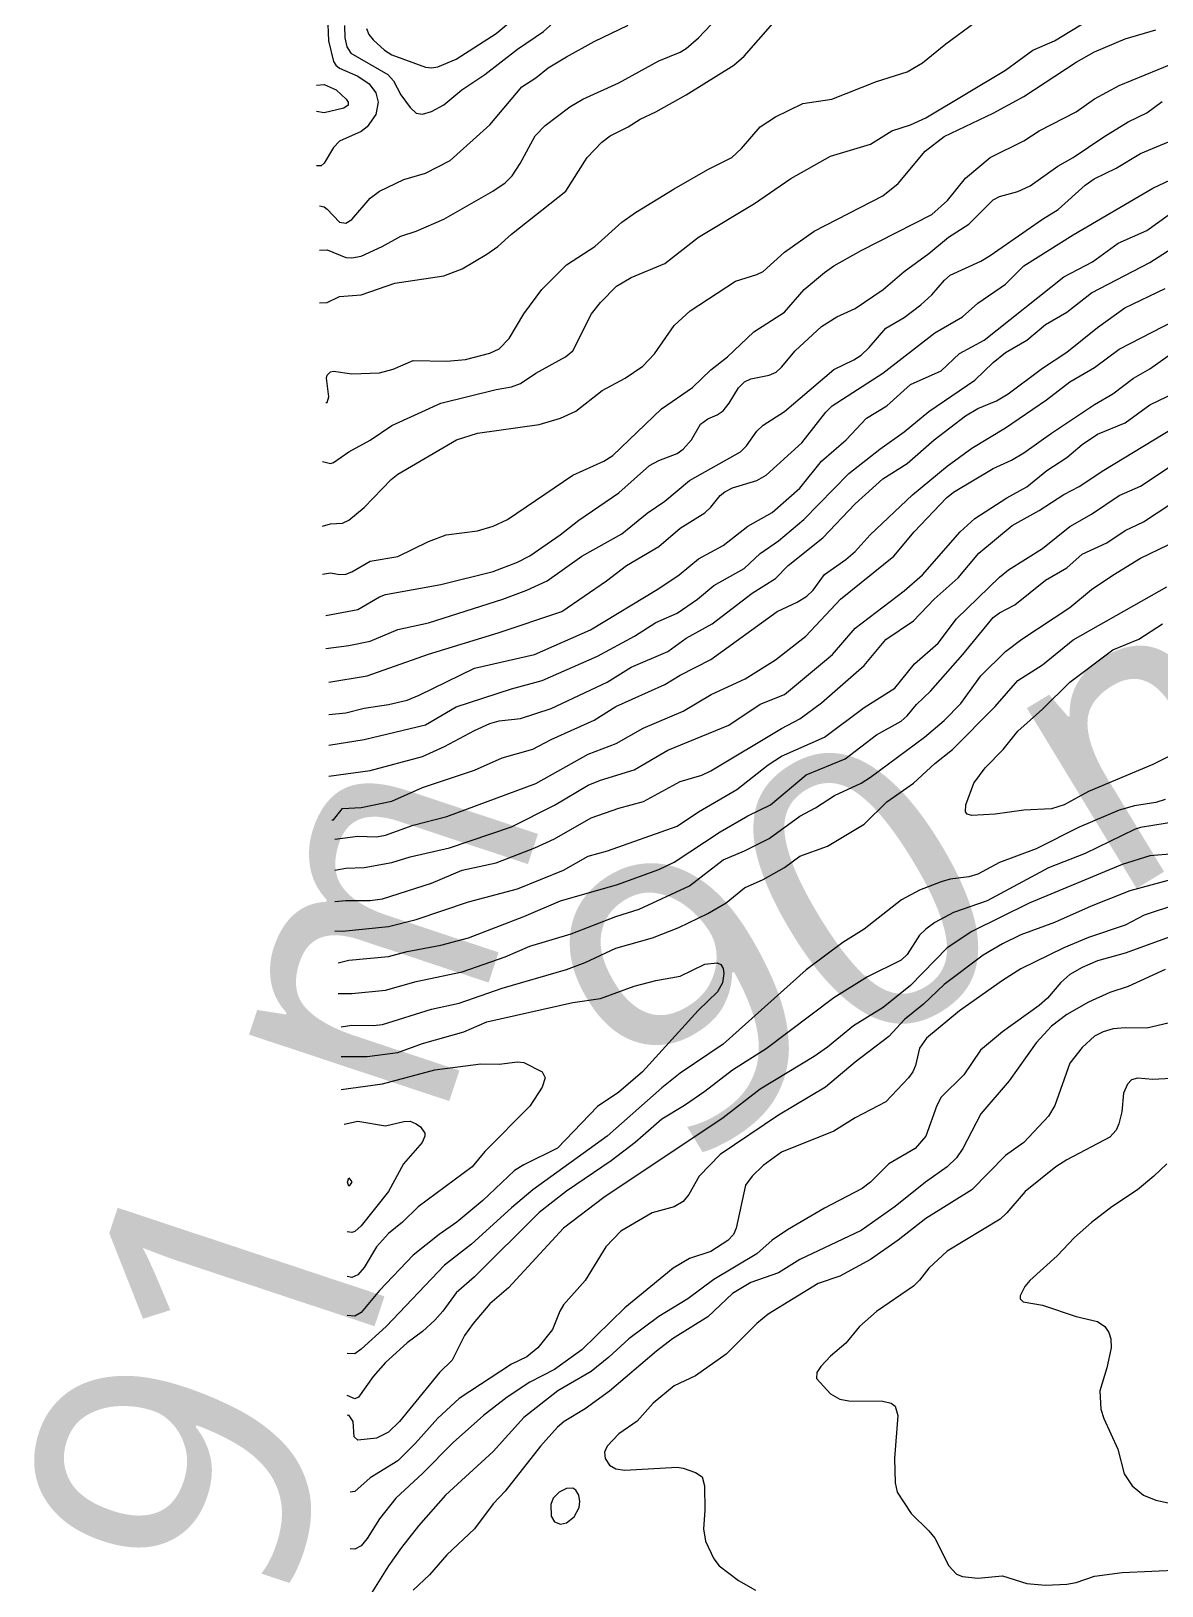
# Model space of a CAD drawing. Extents: x 474277 to 475042, y 254928 to 255625.
# Drawn here: x 474276.59 to 474304.84, y 255311.09 to 255349.94 of the extents above; entities that cross this region are included whole.
import ezdxf

# ---------------------------------------------------------------- set-up
doc = ezdxf.new("R2010")
doc.units = 0
doc.header["$MEASUREMENT"] = 0
doc.layers.add('BaseMapV2_DTM_export_MonNov09090547073261 — entities', color=1, linetype='CONTINUOUS')
doc.styles.get("Standard").update_dxf_attribs({"font": 'romans.shx'})

msp = doc.modelspace()

# ---------------------------------------------------------------- linework, layer by layer
at = {"layer": 'BaseMapV2_DTM_export_MonNov09090547073261 — entities', "color": 15, "linetype": 'Continuous', "true_color": 0xb7484b}
for points in [[(474283.493, 255352.532, 85.75), (474283.647, 255352.538, 85.75), (474283.761, 255352.455, 85.75), (474283.878, 255352.231, 85.75), (474283.948, 255352.001, 85.75), (474283.962, 255351.771, 85.75), (474283.913, 255350.851, 85.75), (474283.999, 255350.315, 85.75), (474284.019, 255349.701, 85.75), (474284.145, 255349.184, 85.75), (474284.205, 255349.088, 85.75), (474284.298, 255349.013, 85.75), (474284.758, 255348.819, 85.75), (474285.037, 255348.628, 85.75), (474285.202, 255348.398, 85.75), (474285.263, 255348.168, 85.75), (474285.205, 255347.861, 85.75), (474284.99, 255347.554, 85.75), (474284.835, 255347.435, 85.75), (474284.298, 255347.19, 85.75), (474284.145, 255347.038, 85.75), (474283.914, 255346.647, 85.75), (474283.838, 255346.58, 85.75), (474283.723, 255346.573, 85.75)], [(474284.971, 255350.008, 85.25), (474285.032, 255349.855, 85.25), (474285.141, 255349.725, 85.25), (474285.424, 255349.471, 85.25), (474285.601, 255349.354, 85.25), (474286.445, 255349.044, 85.25), (474286.598, 255349.026, 85.25), (474286.752, 255349.051, 85.25), (474287.212, 255349.24, 85.25), (474288.208, 255349.881, 85.25), (474290.049, 255351.436, 85.25)], [(474283.799, 255343.152, 86.25), (474283.991, 255343.162, 86.25), (474284.298, 255343.308, 86.25), (474284.835, 255343.352, 86.25), (474285.678, 255343.647, 86.25), (474286.905, 255343.827, 86.25), (474287.365, 255343.999, 86.25), (474287.978, 255344.37, 86.25), (474288.252, 255344.564, 86.25), (474288.593, 255344.871, 86.25), (474289.954, 255345.944, 86.25), (474290.482, 255346.787, 86.25), (474290.851, 255347.171, 86.25), (474291.059, 255347.324, 86.25), (474291.505, 255347.548, 86.25), (474291.812, 255347.745, 86.25), (474292.196, 255347.924, 86.25), (474292.962, 255348.348, 86.25), (474294.152, 255349.088, 86.25), (474294.403, 255349.318, 86.25), (474295.484, 255350.545, 86.25)], [(474284.42, 255350.085, 85.5), (474284.431, 255349.778, 85.5), (474284.476, 255349.548, 85.5), (474284.582, 255349.394, 85.5), (474285.501, 255348.858, 85.5), (474285.645, 255348.704, 85.5), (474285.831, 255348.353, 85.5), (474286.061, 255348.036, 85.5), (474286.215, 255347.894, 85.5), (474286.368, 255347.866, 85.5), (474286.598, 255347.938, 85.5), (474286.905, 255348.099, 85.5), (474287.355, 255348.474, 85.5), (474287.926, 255348.858, 85.5), (474288.745, 255349.489, 85.5), (474289.396, 255349.931, 85.5), (474290.078, 255350.545, 85.5)], [(474283.799, 255344.47, 86), (474283.991, 255344.479, 86), (474284.451, 255344.286, 86), (474284.605, 255344.275, 86), (474284.835, 255344.322, 86), (474285.364, 255344.564, 86), (474285.831, 255344.818, 86), (474286.215, 255344.947, 86), (474286.905, 255345.24, 86), (474288.131, 255345.944, 86), (474288.438, 255346.151, 86), (474288.614, 255346.327, 86), (474288.813, 255346.634, 86), (474289.183, 255347.324, 86), (474289.435, 255347.584, 86), (474290.049, 255348.049, 86), (474290.374, 255348.244, 86), (474291.275, 255348.653, 86), (474292.272, 255349.201, 86), (474292.809, 255349.419, 86), (474292.962, 255349.512, 86), (474293.262, 255349.778, 86), (474293.729, 255350.267, 86)], [(474283.799, 255345.575, 85.75), (474283.914, 255345.548, 85.75), (474283.991, 255345.495, 85.75), (474284.298, 255345.168, 85.75), (474284.451, 255345.147, 85.75), (474284.605, 255345.232, 85.75), (474285.065, 255345.766, 85.75), (474285.298, 255345.944, 85.75), (474285.908, 255346.233, 85.75), (474286.445, 255346.397, 85.75), (474287.058, 255346.707, 85.75), (474288.055, 255347.602, 85.75), (474288.854, 255348.551, 85.75), (474289.205, 255348.776, 85.75), (474289.512, 255349.025, 85.75), (474289.972, 255349.304, 85.75), (474290.662, 255349.684, 85.75), (474291.505, 255350.094, 85.75)], [(474283.876, 255339.188, 86.75), (474284.068, 255339.142, 86.75), (474284.145, 255339.161, 86.75), (474284.528, 255339.428, 86.75), (474285.065, 255339.718, 86.75), (474285.601, 255340.085, 86.75), (474286.828, 255340.647, 86.75), (474288.208, 255340.984, 86.75), (474288.592, 255341.051, 86.75), (474288.822, 255341.141, 86.75), (474289.205, 255341.392, 86.75), (474289.944, 255341.804, 86.75), (474290.125, 255341.957, 86.75), (474290.591, 255342.877, 86.75), (474290.815, 255343.163, 86.75), (474291.214, 255343.567, 86.75), (474291.582, 255343.782, 86.75), (474292.426, 255344.139, 86.75), (474293.269, 255344.795, 86.75), (474294.666, 255345.637, 86.75), (474295.569, 255346.259, 86.75), (474296.566, 255346.814, 86.75), (474297.563, 255347.115, 86.75), (474298.1, 255347.447, 86.75), (474298.56, 255347.601, 86.75), (474298.943, 255347.773, 86.75), (474300.937, 255348.965, 86.75), (474301.618, 255349.471, 86.75), (474302.163, 255349.702, 86.75), (474303.007, 255350.22, 86.75)], [(474283.953, 255340.663, 86.5), (474283.991, 255340.663, 86.5), (474284.033, 255340.807, 86.5), (474283.975, 255341.267, 86.5), (474283.992, 255341.343, 86.5), (474284.068, 255341.43, 86.5), (474284.145, 255341.446, 86.5), (474284.605, 255341.379, 86.5), (474285.295, 255341.404, 86.5), (474285.634, 255341.497, 86.5), (474286.138, 255341.713, 86.5), (474286.982, 255341.692, 86.5), (474287.442, 255341.733, 86.5), (474288.055, 255341.898, 86.5), (474288.285, 255342.005, 86.5), (474288.539, 255342.264, 86.5), (474288.898, 255342.879, 86.5), (474289.355, 255343.49, 86.5), (474289.972, 255344.106, 86.5), (474290.676, 255344.564, 86.5), (474291.352, 255345.167, 86.5), (474291.695, 255345.407, 86.5), (474292.656, 255346.003, 86.5), (474293.499, 255346.485, 86.5), (474294.1, 255346.787, 86.5), (474294.342, 255347.012, 86.5), (474294.803, 255347.551, 86.5), (474295.186, 255347.8, 86.5), (474295.876, 255348.13, 86.5), (474296.599, 255348.244, 86.5), (474297.716, 255348.68, 86.5), (474298.483, 255348.928, 86.5), (474298.866, 255349.151, 86.5), (474299.444, 255349.624, 86.5), (474300.17, 255350.157, 86.5)], [(474283.876, 255337.574, 87), (474284.068, 255337.631, 87), (474284.375, 255337.648, 87), (474284.528, 255337.723, 87), (474284.911, 255338.035, 87), (474285.587, 255338.736, 87), (474285.755, 255338.874, 87), (474287.224, 255339.733, 87), (474287.748, 255339.894, 87), (474289.282, 255340.109, 87), (474289.819, 255340.273, 87), (474290.202, 255340.448, 87), (474290.859, 255340.96, 87), (474291.432, 255341.267, 87), (474291.875, 255341.573, 87), (474292.169, 255341.88, 87), (474292.656, 255342.585, 87), (474293.056, 255342.954, 87), (474294.189, 255343.696, 87), (474294.726, 255343.858, 87), (474294.879, 255343.938, 87), (474295.416, 255344.422, 87), (474296.155, 255344.947, 87), (474297.87, 255345.826, 87), (474298.253, 255346.138, 87), (474298.929, 255346.941, 87), (474299.403, 255347.311, 87), (474300.63, 255347.896, 87), (474301.397, 255348.313, 87), (474302.698, 255349.164, 87), (474303.16, 255349.429, 87), (474303.927, 255349.753, 87), (474304.694, 255349.971, 87)], [(474283.876, 255336.376, 87.25), (474284.068, 255336.406, 87.25), (474284.298, 255336.362, 87.25), (474284.451, 255336.373, 87.25), (474284.605, 255336.431, 87.25), (474285.065, 255336.694, 87.25), (474285.755, 255336.81, 87.25), (474286.521, 255337.189, 87.25), (474286.963, 255337.356, 87.25), (474287.748, 255337.454, 87.25), (474288.132, 255337.573, 87.25), (474288.493, 255337.74, 87.25), (474290.125, 255338.843, 87.25), (474290.899, 255339.197, 87.25), (474291.122, 255339.335, 87.25), (474292.341, 255340.5, 87.25), (474293.116, 255341.041, 87.25), (474293.576, 255341.482, 87.25), (474293.987, 255341.804, 87.25), (474294.649, 255342.432, 87.25), (474295.416, 255342.923, 87.25), (474295.903, 255343.49, 87.25), (474296.413, 255343.915, 87.25), (474296.643, 255344.074, 87.25), (474297.333, 255344.461, 87.25), (474299.096, 255345.357, 87.25), (474299.488, 255345.714, 87.25), (474299.94, 255346.267, 87.25), (474300.553, 255346.788, 87.25), (474301.397, 255347.205, 87.25), (474301.78, 255347.447, 87.25), (474302.7, 255347.93, 87.25), (474303.16, 255348.252, 87.25), (474303.774, 255348.587, 87.25), (474305.077, 255349.117, 87.25)], [(474283.723, 255348.593, 86), (474283.914, 255348.61, 86), (474284.213, 255348.474, 86), (474284.461, 255348.244, 86), (474284.514, 255348.168, 86), (474284.515, 255348.091, 86), (474284.405, 255348.014, 86), (474283.914, 255347.901, 86), (474283.723, 255347.934, 86)], [(474283.953, 255335.34, 87.5), (474284.758, 255335.489, 87.5), (474285.295, 255335.81, 87.5), (474285.448, 255335.868, 87.5), (474286.828, 255336.118, 87.5), (474288.132, 255336.44, 87.5), (474288.745, 255336.671, 87.5), (474289.052, 255336.834, 87.5), (474289.81, 255337.356, 87.5), (474290.279, 255337.725, 87.5), (474291.275, 255338.403, 87.5), (474292.042, 255339.087, 87.5), (474292.272, 255339.213, 87.5), (474292.732, 255339.391, 87.5), (474292.886, 255339.494, 87.5), (474293.094, 255339.733, 87.5), (474293.318, 255340.117, 87.5), (474293.499, 255340.255, 87.5), (474293.729, 255340.351, 87.5), (474293.882, 255340.456, 87.5), (474294.036, 255340.648, 87.5), (474294.266, 255341.032, 87.5), (474294.419, 255341.181, 87.5), (474294.572, 255341.252, 87.5), (474295.033, 255341.342, 87.5), (474295.205, 255341.42, 87.5), (474295.339, 255341.543, 87.5), (474295.679, 255341.957, 87.5), (474296.336, 255342.565, 87.5), (474296.719, 255342.807, 87.5), (474297.179, 255343.009, 87.5), (474297.878, 255343.49, 87.5), (474298.406, 255343.936, 87.5), (474299.02, 255344.384, 87.5), (474299.515, 255344.794, 87.5), (474300.016, 255345.121, 87.5), (474300.63, 255345.724, 87.5), (474300.783, 255345.809, 87.5), (474301.243, 255345.939, 87.5), (474301.55, 255346.078, 87.5), (474302.24, 255346.572, 87.5), (474302.625, 255346.787, 87.5), (474303.39, 255347.3, 87.5), (474304.004, 255347.678, 87.5), (474304.464, 255347.904, 87.5), (474304.847, 255348.181, 87.5)], [(474283.953, 255334.518, 87.75), (474284.528, 255334.587, 87.75), (474285.065, 255334.702, 87.75), (474285.755, 255334.99, 87.75), (474286.521, 255335.157, 87.75), (474288.379, 255335.746, 87.75), (474288.975, 255335.974, 87.75), (474289.482, 255336.206, 87.75), (474290.355, 255336.821, 87.75), (474291.352, 255337.379, 87.75), (474291.982, 255337.893, 87.75), (474292.426, 255338.193, 87.75), (474293.039, 255338.714, 87.75), (474294.313, 255339.427, 87.75), (474294.462, 255339.58, 87.75), (474294.726, 255339.948, 87.75), (474294.879, 255340.1, 87.75), (474295.416, 255340.436, 87.75), (474296.643, 255341.486, 87.75), (474297.15, 255341.727, 87.75), (474297.333, 255341.848, 87.75), (474297.532, 255342.034, 87.75), (474297.946, 255342.517, 87.75), (474298.406, 255342.789, 87.75), (474298.817, 255343.107, 87.75), (474299.096, 255343.354, 87.75), (474299.41, 255343.72, 87.75), (474299.556, 255343.847, 87.75), (474300.323, 255344.197, 87.75), (474300.553, 255344.336, 87.75), (474301.857, 255345.242, 87.75), (474302.252, 255345.484, 87.75), (474302.93, 255346.095, 87.75), (474303.155, 255346.251, 87.75), (474303.697, 255346.52, 87.75), (474304.31, 255346.882, 87.75), (474305.307, 255347.298, 87.75)], [(474284.029, 255333.674, 88), (474284.988, 255333.832, 88), (474286.521, 255334.372, 88), (474288.258, 255334.903, 88), (474289.852, 255335.439, 88), (474290.969, 255336.203, 88), (474291.467, 255336.59, 88), (474292.272, 255337.064, 88), (474292.809, 255337.523, 88), (474293.422, 255337.903, 88), (474293.576, 255338.046, 88), (474293.806, 255338.338, 88), (474293.92, 255338.43, 88), (474294.112, 255338.526, 88), (474294.726, 255338.711, 88), (474294.956, 255338.847, 88), (474295.847, 255339.657, 88), (474296.448, 255340.423, 88), (474296.608, 255340.577, 88), (474297.87, 255341.392, 88), (474299.173, 255342.407, 88), (474299.858, 255342.8, 88), (474300.247, 255343.143, 88), (474300.937, 255343.622, 88), (474301.397, 255344.074, 88), (474302.623, 255344.849, 88), (474304.617, 255346.019, 88), (474305.921, 255346.638, 88)], [(474284.029, 255332.867, 88.25), (474284.451, 255332.911, 88.25), (474284.911, 255333.027, 88.25), (474285.525, 255333.117, 88.25), (474285.985, 255333.226, 88.25), (474286.291, 255333.348, 88.25), (474287.672, 255334.025, 88.25), (474289.172, 255334.366, 88.25), (474290.568, 255334.979, 88.25), (474292.272, 255336.012, 88.25), (474292.78, 255336.36, 88.25), (474293.269, 255336.756, 88.25), (474293.882, 255337.085, 88.25), (474294.496, 255337.57, 88.25), (474295.109, 255337.916, 88.25), (474295.799, 255338.518, 88.25), (474296.336, 255339.193, 88.25), (474296.956, 255339.733, 88.25), (474297.466, 255340.27, 88.25), (474297.975, 255340.577, 88.25), (474298.56, 255341.115, 88.25), (474299.326, 255341.457, 88.25), (474299.786, 255341.886, 88.25), (474300.4, 255342.216, 88.25), (474302.393, 255343.802, 88.25), (474303.106, 255344.18, 88.25), (474303.747, 255344.641, 88.25), (474304.464, 255344.958, 88.25), (474305, 255345.345, 88.25)], [(474284.029, 255332.102, 88.5), (474284.911, 255332.24, 88.5), (474286.445, 255332.608, 88.5), (474287.212, 255333.06, 88.5), (474288.592, 255333.509, 88.5), (474289.358, 255333.718, 88.5), (474290.739, 255334.325, 88.5), (474291.671, 255334.826, 88.5), (474292.196, 255335.165, 88.5), (474292.732, 255335.402, 88.5), (474293.244, 255335.746, 88.5), (474293.652, 255336.091, 88.5), (474294.408, 255336.513, 88.5), (474294.803, 255336.886, 88.5), (474295.263, 255337.206, 88.5), (474295.899, 255337.74, 88.5), (474297.023, 255338.89, 88.5), (474297.793, 255339.497, 88.5), (474298.406, 255339.928, 88.5), (474299.02, 255340.439, 88.5), (474300.17, 255341.217, 88.5), (474300.63, 255341.665, 88.5), (474300.937, 255341.911, 88.5), (474301.473, 255342.223, 88.5), (474301.933, 255342.609, 88.5), (474302.47, 255342.921, 88.5), (474303.084, 255343.4, 88.5), (474304.54, 255344.157, 88.5), (474305.307, 255344.649, 88.5)], [(474284.029, 255331.325, 88.75), (474285.065, 255331.468, 88.75), (474286.368, 255331.817, 88.75), (474286.924, 255332.066, 88.75), (474287.672, 255332.468, 88.75), (474288.055, 255332.639, 88.75), (474288.285, 255332.704, 88.75), (474288.822, 255332.769, 88.75), (474289.589, 255333.012, 88.75), (474290.985, 255333.676, 88.75), (474291.582, 255334.046, 88.75), (474292.502, 255334.436, 88.75), (474292.962, 255334.773, 88.75), (474293.609, 255335.133, 88.75), (474294.603, 255335.899, 88.75), (474295.186, 255336.266, 88.75), (474295.509, 255336.59, 88.75), (474296.372, 255337.28, 88.75), (474297.179, 255338.134, 88.75), (474297.87, 255338.755, 88.75), (474298.483, 255339.142, 88.75), (474299.153, 255339.733, 88.75), (474299.94, 255340.331, 88.75), (474300.247, 255340.513, 88.75), (474300.707, 255340.703, 88.75), (474301.006, 255340.883, 88.75), (474301.857, 255341.517, 88.75), (474302.47, 255341.92, 88.75), (474303.237, 255342.54, 88.75), (474303.917, 255343.03, 88.75), (474304.924, 255343.511, 88.75)], [(474284.106, 255330.237, 89), (474284.145, 255330.237, 89), (474284.375, 255330.513, 89), (474284.835, 255330.543, 89), (474285.601, 255330.699, 89), (474286.368, 255331.042, 89), (474287.672, 255331.478, 89), (474288.362, 255331.779, 89), (474289.128, 255332, 89), (474289.589, 255332.245, 89), (474290.662, 255332.724, 89), (474291.199, 255333.064, 89), (474292.426, 255333.615, 89), (474292.809, 255333.85, 89), (474293.576, 255334.243, 89), (474295.235, 255335.439, 89), (474295.729, 255335.669, 89), (474295.974, 255335.823, 89), (474296.127, 255335.976, 89), (474296.413, 255336.367, 89), (474296.947, 255336.743, 89), (474297.179, 255336.943, 89), (474297.553, 255337.356, 89), (474298.613, 255338.353, 89), (474299.48, 255339.074, 89), (474300.093, 255339.522, 89), (474300.937, 255340.026, 89), (474301.964, 255340.73, 89), (474302.547, 255341.178, 89), (474303.16, 255341.537, 89), (474303.774, 255341.999, 89), (474305.154, 255342.702, 89)], [(474284.183, 255329.754, 89.25), (474284.758, 255329.827, 89.25), (474285.218, 255329.812, 89.25), (474285.448, 255329.848, 89.25), (474286.138, 255330.102, 89.25), (474286.982, 255330.315, 89.25), (474289.205, 255331.143, 89.25), (474290.509, 255331.877, 89.25), (474291.208, 255332.142, 89.25), (474291.88, 255332.526, 89.25), (474292.886, 255332.951, 89.25), (474293.58, 255333.369, 89.25), (474294.428, 255333.753, 89.25), (474295.186, 255334.235, 89.25), (474295.95, 255334.826, 89.25), (474296.816, 255335.746, 89.25), (474298.148, 255336.82, 89.25), (474298.652, 255337.433, 89.25), (474299.462, 255338.276, 89.25), (474299.633, 255338.422, 89.25), (474300.63, 255339.009, 89.25), (474301.09, 255339.223, 89.25), (474301.397, 255339.403, 89.25), (474302.087, 255339.898, 89.25), (474303.16, 255340.613, 89.25), (474303.62, 255340.879, 89.25), (474304.137, 255341.267, 89.25), (474304.54, 255341.5, 89.25), (474305, 255341.829, 89.25)], [(474284.183, 255328.98, 89.5), (474284.451, 255329.024, 89.5), (474284.911, 255329.041, 89.5), (474285.601, 255329.164, 89.5), (474286.061, 255329.312, 89.5), (474287.045, 255329.535, 89.5), (474288.592, 255330.061, 89.5), (474289.665, 255330.597, 89.5), (474290.509, 255331.098, 89.5), (474290.815, 255331.223, 89.5), (474291.659, 255331.487, 89.5), (474292.502, 255331.972, 89.5), (474294.027, 255332.602, 89.5), (474294.803, 255333.124, 89.5), (474295.416, 255333.363, 89.5), (474296.614, 255334.366, 89.5), (474297.179, 255335.024, 89.5), (474298.406, 255335.957, 89.5), (474298.863, 255336.36, 89.5), (474299.801, 255337.433, 89.5), (474300.17, 255337.762, 89.5), (474300.967, 255338.276, 89.5), (474301.473, 255338.559, 89.5), (474301.967, 255338.967, 89.5), (474302.47, 255339.291, 89.5), (474302.854, 255339.613, 89.5), (474303.237, 255339.867, 89.5), (474303.927, 255340.154, 89.5), (474304.54, 255340.603, 89.5), (474305.844, 255341.225, 89.5)], [(474284.183, 255328.193, 89.75), (474284.451, 255328.222, 89.75), (474285.065, 255328.222, 89.75), (474285.371, 255328.263, 89.75), (474286.598, 255328.654, 89.75), (474287.365, 255328.972, 89.75), (474288.208, 255329.157, 89.75), (474289.18, 255329.535, 89.75), (474289.665, 255329.763, 89.75), (474290.585, 255330.28, 89.75), (474291.275, 255330.522, 89.75), (474291.889, 255330.688, 89.75), (474292.809, 255331.193, 89.75), (474293.346, 255331.35, 89.75), (474293.576, 255331.456, 89.75), (474295.339, 255332.518, 89.75), (474295.797, 255332.756, 89.75), (474296.336, 255333.16, 89.75), (474297.409, 255334.091, 89.75), (474297.946, 255334.736, 89.75), (474298.639, 255335.209, 89.75), (474299.15, 255335.746, 89.75), (474299.752, 255336.283, 89.75), (474300.272, 255336.896, 89.75), (474301.106, 255337.586, 89.75), (474301.78, 255337.961, 89.75), (474302.393, 255338.363, 89.75), (474302.777, 255338.562, 89.75), (474303.39, 255338.975, 89.75), (474305.384, 255340.182, 89.75)], [(474284.183, 255327.463, 90), (474284.375, 255327.453, 90), (474285.525, 255327.571, 90), (474286.215, 255327.745, 90), (474287.518, 255328.185, 90), (474288.745, 255328.513, 90), (474289.895, 255328.977, 90), (474290.509, 255329.329, 90), (474290.995, 255329.459, 90), (474292.734, 255330.072, 90), (474293.269, 255330.434, 90), (474294.227, 255330.992, 90), (474295.004, 255331.606, 90), (474295.339, 255331.823, 90), (474296.413, 255332.297, 90), (474297.409, 255333.042, 90), (474298.167, 255333.522, 90), (474298.666, 255334.136, 90), (474299.25, 255334.646, 90), (474299.71, 255335.256, 90), (474300.783, 255336.295, 90), (474301.013, 255336.484, 90), (474301.857, 255337.013, 90), (474302.547, 255337.564, 90), (474303.084, 255337.875, 90), (474303.774, 255338.336, 90), (474304.31, 255338.575, 90), (474305.077, 255339.082, 90)], [(474284.26, 255326.662, 90.25), (474284.528, 255326.727, 90.25), (474285.525, 255326.818, 90.25), (474285.985, 255326.945, 90.25), (474286.828, 255327.099, 90.25), (474287.518, 255327.287, 90.25), (474288.898, 255327.814, 90.25), (474289.819, 255328.209, 90.25), (474291.243, 255328.615, 90.25), (474292.272, 255328.996, 90.25), (474292.656, 255329.172, 90.25), (474293.806, 255329.932, 90.25), (474294.496, 255330.332, 90.25), (474295.068, 255330.609, 90.25), (474295.953, 255331.355, 90.25), (474296.93, 255331.759, 90.25), (474297.716, 255332.359, 90.25), (474298.33, 255332.696, 90.25), (474298.483, 255332.832, 90.25), (474298.713, 255333.115, 90.25), (474299.065, 255333.446, 90.25), (474299.871, 255334.366, 90.25), (474300.624, 255335.286, 90.25), (474300.783, 255335.404, 90.25), (474301.167, 255335.61, 90.25), (474301.933, 255336.221, 90.25), (474302.47, 255336.528, 90.25), (474302.854, 255336.872, 90.25), (474303.467, 255337.159, 90.25), (474303.927, 255337.46, 90.25), (474304.387, 255337.68, 90.25), (474305.384, 255338.341, 90.25)], [(474284.26, 255325.895, 90.5), (474284.605, 255325.898, 90.5), (474285.448, 255325.978, 90.5), (474286.215, 255326.19, 90.5), (474287.365, 255326.432, 90.5), (474288.438, 255326.814, 90.5), (474289.052, 255327.08, 90.5), (474290.087, 255327.388, 90.5), (474291.199, 255327.816, 90.5), (474291.78, 255328.002, 90.5), (474293.039, 255328.588, 90.5), (474293.882, 255329.23, 90.5), (474294.419, 255329.46, 90.5), (474295.033, 255329.77, 90.5), (474295.799, 255330.327, 90.5), (474296.186, 255330.532, 90.5), (474296.666, 255330.839, 90.5), (474297.333, 255331.148, 90.5), (474297.563, 255331.296, 90.5), (474298.912, 255332.296, 90.5), (474299.403, 255332.717, 90.5), (474299.819, 255333.139, 90.5), (474300.32, 255333.829, 90.5), (474300.937, 255334.438, 90.5), (474301.345, 255334.749, 90.5), (474302.547, 255335.542, 90.5), (474303.084, 255335.987, 90.5), (474303.62, 255336.344, 90.5), (474304.31, 255336.773, 90.5), (474305, 255337.102, 90.5)], [(474284.336, 255325.06, 90.75), (474284.605, 255325.102, 90.75), (474285.141, 255325.092, 90.75), (474285.371, 255325.12, 90.75), (474286.598, 255325.5, 90.75), (474287.288, 255325.649, 90.75), (474288.362, 255326.031, 90.75), (474289.972, 255326.494, 90.75), (474290.432, 255326.665, 90.75), (474291.199, 255327.026, 90.75), (474292.119, 255327.289, 90.75), (474292.776, 255327.542, 90.75), (474293.499, 255327.897, 90.75), (474293.959, 255328.163, 90.75), (474294.419, 255328.533, 90.75), (474294.879, 255328.742, 90.75), (474295.416, 255329.045, 90.75), (474295.799, 255329.326, 90.75), (474296.489, 255329.574, 90.75), (474297.409, 255330.125, 90.75), (474297.97, 255330.685, 90.75), (474298.636, 255331.148, 90.75), (474299.173, 255331.644, 90.75), (474299.61, 255331.989, 90.75), (474300.674, 255333.062, 90.75), (474301.243, 255333.717, 90.75), (474301.857, 255334.109, 90.75), (474302.623, 255334.728, 90.75), (474304.969, 255336.053, 90.75)], [(474300.674, 255330.379, 91), (474300.093, 255330.346, 91), (474299.98, 255330.379, 91), (474299.94, 255330.431, 91), (474299.949, 255330.609, 91), (474300.147, 255331.146, 91), (474300.431, 255331.529, 91), (474300.877, 255331.989, 91), (474301.243, 255332.453, 91), (474301.857, 255332.999, 91), (474302.547, 255333.674, 91), (474303.62, 255334.479, 91), (474304.263, 255334.749, 91), (474304.857, 255335.133, 91)], [(474305.384, 255332, 91), (474304.617, 255331.617, 91), (474303.007, 255330.944, 91), (474302.401, 255330.609, 91), (474302.087, 255330.511, 91), (474301.397, 255330.477, 91), (474300.674, 255330.379, 91)], [(474304.924, 255330.741, 90.75), (474304.694, 255330.667, 90.75), (474304.157, 255330.582, 90.75), (474303.774, 255330.479, 90.75), (474302.777, 255330.054, 90.75), (474301.703, 255329.513, 90.75), (474300.783, 255329.17, 90.75), (474300.247, 255328.875, 90.75), (474300.016, 255328.807, 90.75), (474299.556, 255328.749, 90.75), (474299.326, 255328.688, 90.75), (474298.79, 255328.476, 90.75), (474298.336, 255328.232, 90.75), (474297.409, 255327.504, 90.75), (474296.873, 255327.17, 90.75), (474295.953, 255326.483, 90.75), (474293.884, 255324.628, 90.75), (474292.809, 255323.899, 90.75), (474292.349, 255323.535, 90.75), (474290.984, 255322.328, 90.75), (474289.128, 255320.987, 90.75), (474288.592, 255320.536, 90.75), (474287.595, 255319.626, 90.75), (474286.919, 255319.107, 90.75), (474285.463, 255317.574, 90.75), (474284.835, 255317.004, 90.75), (474284.681, 255316.893, 90.75), (474284.49, 255316.899, 90.75)], [(474305.23, 255330.188, 90.5), (474304.31, 255330.039, 90.5), (474304.157, 255329.991, 90.5), (474302.93, 255329.392, 90.5), (474302.01, 255329.033, 90.5), (474300.477, 255328.21, 90.5), (474299.633, 255327.915, 90.5), (474299.173, 255327.666, 90.5), (474298.943, 255327.504, 90.5), (474298.79, 255327.354, 90.5), (474298.483, 255326.871, 90.5), (474298.33, 255326.724, 90.5), (474297.486, 255326.307, 90.5), (474296.643, 255325.789, 90.5), (474294.956, 255324.511, 90.5), (474294.112, 255323.978, 90.5), (474293.422, 255323.442, 90.5), (474292.916, 255323.095, 90.5), (474292.349, 255322.751, 90.5), (474291.681, 255322.174, 90.5), (474291.086, 255321.714, 90.5), (474289.972, 255320.955, 90.5), (474289.282, 255320.425, 90.5), (474287.672, 255318.816, 90.5), (474287.212, 255318.412, 90.5), (474286.879, 255317.957, 90.5), (474286.675, 255317.73, 90.5), (474286.368, 255317.447, 90.5), (474285.985, 255317.162, 90.5), (474285.448, 255316.67, 90.5), (474285.141, 255316.327, 90.5), (474284.768, 255315.81, 90.5), (474284.681, 255315.767, 90.5), (474284.49, 255315.847, 90.5)], [(474305.154, 255329.381, 90.25), (474304.54, 255329.335, 90.25), (474303.85, 255329.116, 90.25), (474301.527, 255328.155, 90.25), (474300.093, 255327.441, 90.25), (474299.48, 255327.032, 90.25), (474298.56, 255326.091, 90.25), (474297.883, 255325.548, 90.25), (474297.137, 255325.088, 90.25), (474296.489, 255324.556, 90.25), (474296.156, 255324.321, 90.25), (474294.803, 255323.504, 90.25), (474293.882, 255322.788, 90.25), (474290.898, 255320.794, 90.25), (474289.891, 255320.027, 90.25), (474288.515, 255318.542, 90.25), (474288.055, 255318.135, 90.25), (474287.637, 255317.651, 90.25), (474287.42, 255317.344, 90.25), (474287.113, 255316.73, 90.25), (474286.797, 255316.424, 90.25), (474285.792, 255315.197, 90.25), (474285.525, 255314.93, 90.25), (474285.218, 255314.786, 90.25), (474284.758, 255314.728, 90.25), (474284.664, 255314.814, 90.25), (474284.635, 255315.197, 90.25), (474284.536, 255315.35, 90.25), (474284.49, 255315.358, 90.25)], [(474305.921, 255328.967, 90), (474304.043, 255328.462, 90), (474303.079, 255328.078, 90), (474302.163, 255327.665, 90), (474301.32, 255327.357, 90), (474300.86, 255327.134, 90), (474300.376, 255326.852, 90), (474299.403, 255326.118, 90), (474298.887, 255325.625, 90), (474298.411, 255325.241, 90), (474298.023, 255324.816, 90), (474297.179, 255324.18, 90), (474296.437, 255323.555, 90), (474295.263, 255322.857, 90), (474293.806, 255321.871, 90), (474293.281, 255321.331, 90), (474293.025, 255320.871, 90), (474292.886, 255320.695, 90), (474292.656, 255320.565, 90), (474292.111, 255320.411, 90), (474291.325, 255319.951, 90), (474290.951, 255319.567, 90), (474290.432, 255318.725, 90), (474289.892, 255318.111, 90), (474289.801, 255317.957, 90), (474289.619, 255317.497, 90), (474289.256, 255317.037, 90), (474288.975, 255316.818, 90), (474288.592, 255316.628, 90), (474287.288, 255315.774, 90), (474286.752, 255315.281, 90), (474286.195, 255314.66, 90), (474285.755, 255314.219, 90), (474285.065, 255313.791, 90), (474284.681, 255313.448, 90), (474284.566, 255313.434, 90)], [(474305.23, 255328.128, 89.75), (474304.402, 255327.848, 89.75), (474303.927, 255327.605, 89.75), (474303.007, 255327.297, 89.75), (474302.393, 255327.037, 89.75), (474301.32, 255326.51, 89.75), (474300.86, 255326.22, 89.75), (474299.786, 255325.463, 89.75), (474298.959, 255324.781, 89.75), (474298.79, 255324.524, 89.75), (474298.687, 255324.091, 89.75), (474298.622, 255323.938, 89.75), (474298.509, 255323.785, 89.75), (474297.946, 255323.189, 89.75), (474297.179, 255322.789, 89.75), (474296.643, 255322.454, 89.75), (474295.339, 255321.928, 89.75), (474294.879, 255321.595, 89.75), (474294.603, 255321.331, 89.75), (474294.443, 255321.101, 89.75), (474294.211, 255320.027, 89.75), (474294.137, 255319.874, 89.75), (474293.999, 255319.721, 89.75), (474293.576, 255319.445, 89.75), (474293.039, 255319.273, 89.75), (474292.636, 255319.031, 89.75), (474291.429, 255318.043, 89.75), (474290.355, 255316.986, 89.75), (474289.667, 255316.5, 89.75), (474289.052, 255316.178, 89.75), (474288.484, 255315.81, 89.75), (474287.896, 255315.35, 89.75), (474287.135, 255314.675, 89.75), (474286.368, 255313.899, 89.75), (474285.705, 255313.28, 89.75), (474285.295, 255312.766, 89.75), (474284.988, 255312.271, 89.75), (474284.835, 255312.09, 89.75), (474284.681, 255312.012, 89.75), (474284.566, 255312.015, 89.75)], [(474305.23, 255327.376, 89.5), (474303.927, 255326.901, 89.5), (474303.237, 255326.713, 89.5), (474302.854, 255326.545, 89.5), (474302.547, 255326.369, 89.5), (474302.317, 255326.17, 89.5), (474301.984, 255325.778, 89.5), (474301.78, 255325.592, 89.5), (474300.86, 255324.94, 89.5), (474300.311, 255324.475, 89.5), (474299.897, 255323.861, 89.5), (474299.326, 255323.307, 89.5), (474299.219, 255323.095, 89.5), (474298.943, 255322.331, 89.5), (474298.681, 255322.021, 89.5), (474298.02, 255321.638, 89.5), (474297.563, 255321.181, 89.5), (474297.354, 255321.024, 89.5), (474296.413, 255320.533, 89.5), (474295.493, 255319.992, 89.5), (474295.109, 255319.727, 89.5), (474294.726, 255319.392, 89.5), (474293.652, 255318.748, 89.5), (474293, 255318.264, 89.5), (474292.272, 255317.82, 89.5), (474291.522, 255317.267, 89.5), (474291.026, 255316.807, 89.5), (474290.585, 255316.449, 89.5), (474289.752, 255315.964, 89.5), (474288.898, 255315.298, 89.5), (474288.132, 255314.452, 89.5), (474286.949, 255313.357, 89.5), (474286.267, 255312.59, 89.5), (474285.843, 255312.053, 89.5), (474285.525, 255311.592, 89.5), (474285.065, 255310.862, 89.5)], [(474284.336, 255324.323, 91), (474284.988, 255324.319, 91), (474285.755, 255324.417, 91), (474286.368, 255324.643, 91), (474287.403, 255324.935, 91), (474287.978, 255325.188, 91), (474290.125, 255325.672, 91), (474290.815, 255325.773, 91), (474291.659, 255326.078, 91), (474292.196, 255326.215, 91), (474292.809, 255326.325, 91), (474293.422, 255326.629, 91), (474293.729, 255326.663, 91), (474293.828, 255326.622, 91), (474293.882, 255326.522, 91), (474293.897, 255326.392, 91), (474293.864, 255326.162, 91), (474293.738, 255325.932, 91), (474293.257, 255325.471, 91), (474291.869, 255323.938, 91), (474291.275, 255323.427, 91), (474290.739, 255323.071, 91), (474289.742, 255322.027, 91), (474288.898, 255321.615, 91), (474288.668, 255321.468, 91), (474287.88, 255320.718, 91), (474287.227, 255320.181, 91), (474286.79, 255319.874, 91), (474286.138, 255319.357, 91), (474285.295, 255318.476, 91), (474284.835, 255317.923, 91), (474284.681, 255317.834, 91), (474284.49, 255317.847, 91)], [(474304.924, 255326.491, 89.25), (474304.004, 255326.067, 89.25), (474303.544, 255325.916, 89.25), (474303.007, 255325.679, 89.25), (474302.47, 255325.373, 89.25), (474302.087, 255325.077, 89.25), (474301.703, 255324.665, 89.25), (474301.027, 255323.708, 89.25), (474300.323, 255322.885, 89.25), (474299.872, 255322.021, 89.25), (474299.708, 255321.791, 89.25), (474299.482, 255321.561, 89.25), (474298.939, 255321.178, 89.25), (474298.176, 255320.568, 89.25), (474297.333, 255319.971, 89.25), (474295.799, 255319.247, 89.25), (474295.263, 255318.916, 89.25), (474294.572, 255318.669, 89.25), (474294.112, 255318.397, 89.25), (474293.499, 255317.81, 89.25), (474292.619, 255317.267, 89.25), (474292.216, 255316.96, 89.25), (474291.045, 255315.958, 89.25), (474290.432, 255315.517, 89.25), (474289.906, 255315.197, 89.25), (474289.742, 255315.06, 89.25), (474289.32, 255314.583, 89.25), (474288.438, 255313.46, 89.25), (474288.132, 255313.139, 89.25), (474287.669, 255312.513, 89.25), (474286.982, 255311.865, 89.25), (474286.547, 255311.363, 89.25), (474286.138, 255310.984, 89.25)], [(474305, 255325.155, 89), (474304.464, 255325.025, 89), (474303.927, 255325.04, 89), (474303.63, 255325.011, 89), (474303.376, 255324.935, 89), (474303.16, 255324.83, 89), (474302.854, 255324.545, 89), (474302.547, 255324.154, 89), (474302.169, 255323.095, 89), (474302.01, 255322.826, 89), (474301.39, 255322.174, 89), (474300.937, 255321.847, 89), (474300.093, 255320.988, 89), (474298.943, 255320.268, 89), (474298.253, 255319.726, 89), (474297.563, 255319.248, 89), (474296.796, 255318.833, 89), (474296.253, 255318.647, 89), (474295.005, 255317.881, 89), (474294.726, 255317.644, 89), (474293.959, 255316.878, 89), (474293.192, 255316.341, 89), (474292.656, 255316.094, 89), (474292.132, 255315.657, 89), (474291.735, 255315.209, 89), (474291.275, 255314.893, 89), (474290.984, 255314.583, 89), (474290.915, 255314.43, 89), (474290.934, 255314.277, 89), (474291.045, 255314.11, 89), (474291.199, 255314.012, 89), (474291.429, 255313.983, 89), (474292.732, 255314.061, 89), (474292.886, 255314.035, 89), (474293.192, 255313.923, 89), (474293.355, 255313.817, 89), (474293.412, 255313.587, 89), (474293.426, 255312.973, 89), (474293.389, 255312.513, 89), (474293.44, 255312.207, 89), (474293.652, 255311.769, 89), (474293.782, 255311.593, 89), (474294.266, 255311.223, 89), (474294.691, 255310.98, 89)], [(474284.336, 255323.499, 91.25), (474285.371, 255323.637, 91.25), (474286.675, 255323.984, 91.25), (474287.825, 255324.14, 91.25), (474288.285, 255324.131, 91.25), (474288.745, 255324.19, 91.25), (474288.898, 255324.171, 91.25), (474289.358, 255323.939, 91.25), (474289.437, 255323.785, 91.25), (474289.358, 255323.555, 91.25), (474289.052, 255323.08, 91.25), (474287.929, 255321.944, 91.25), (474287.611, 255321.561, 91.25), (474286.266, 255320.564, 91.25), (474285.871, 255320.181, 91.25), (474285.525, 255319.894, 91.25), (474285.222, 255319.567, 91.25), (474284.911, 255319.046, 91.25), (474284.758, 255318.861, 91.25), (474284.605, 255318.801, 91.25), (474284.49, 255318.824, 91.25)], [(474305.384, 255323.789, 88.75), (474304.617, 255323.742, 88.75), (474304.234, 255323.782, 88.75), (474304.08, 255323.737, 88.75), (474303.982, 255323.631, 88.75), (474303.887, 255323.401, 88.75), (474303.84, 255322.941, 88.75), (474303.768, 255322.634, 88.75), (474303.697, 255322.481, 88.75), (474303.544, 255322.3, 88.75), (474302.47, 255321.739, 88.75), (474302.196, 255321.561, 88.75), (474301.427, 255320.948, 88.75), (474300.973, 255320.411, 88.75), (474300.799, 255320.258, 88.75), (474299.48, 255319.452, 88.75), (474299.022, 255319.031, 88.75), (474298.79, 255318.731, 88.75), (474298.636, 255318.583, 88.75), (474297.716, 255317.945, 88.75), (474297.289, 255317.574, 88.75), (474296.949, 255317.152, 88.75), (474296.566, 255316.831, 88.75), (474296.319, 255316.577, 88.75), (474296.22, 255316.424, 88.75), (474296.218, 255316.27, 88.75), (474296.563, 255315.887, 88.75), (474296.796, 255315.753, 88.75), (474297.026, 255315.716, 88.75), (474297.87, 255315.704, 88.75), (474298.076, 255315.657, 88.75), (474298.18, 255315.58, 88.75), (474298.25, 255315.35, 88.75), (474298.165, 255314.277, 88.75), (474298.177, 255313.663, 88.75), (474298.229, 255313.433, 88.75), (474298.578, 255312.897, 88.75), (474299.02, 255312.465, 88.75), (474299.168, 255312.283, 88.75), (474299.518, 255311.593, 88.75), (474299.71, 255311.383, 88.75), (474299.863, 255311.327, 88.75), (474300.247, 255311.287, 88.75), (474300.86, 255311.338, 88.75), (474301.473, 255311.154, 88.75), (474301.933, 255311.105, 88.75), (474302.47, 255311.132, 88.75), (474302.7, 255311.175, 88.75), (474303.16, 255311.331, 88.75), (474303.85, 255311.423, 88.75), (474306.074, 255311.528, 88.75)], [(474284.413, 255322.629, 91.5), (474284.758, 255322.701, 91.5), (474285.448, 255322.589, 91.5), (474285.908, 255322.697, 91.5), (474286.061, 255322.702, 91.5), (474286.215, 255322.64, 91.5), (474286.318, 255322.558, 91.5), (474286.426, 255322.404, 91.5), (474286.431, 255322.328, 91.5), (474286.361, 255322.174, 91.5), (474285.896, 255321.638, 91.5), (474285.523, 255320.948, 91.5), (474284.835, 255320.092, 91.5), (474284.681, 255319.945, 91.5), (474284.605, 255319.922, 91.5), (474284.49, 255319.937, 91.5)], [(474304.968, 255321.638, 88.5), (474304.644, 255321.331, 88.5), (474304.234, 255320.991, 88.5), (474303.594, 255320.564, 88.5), (474303.084, 255320.168, 88.5), (474302.663, 255319.797, 88.5), (474302.226, 255319.337, 88.5), (474301.542, 255318.724, 88.5), (474301.42, 255318.571, 88.5), (474301.303, 255318.341, 88.5), (474301.299, 255318.264, 88.5), (474301.378, 255318.187, 88.5), (474301.857, 255318.109, 88.5), (474302.7, 255317.819, 88.5), (474303.237, 255317.7, 88.5), (474303.418, 255317.574, 88.5), (474303.516, 255317.42, 88.5), (474303.566, 255317.267, 88.5), (474303.576, 255317.037, 88.5), (474303.467, 255316.54, 88.5), (474303.291, 255315.964, 88.5), (474303.317, 255315.504, 88.5), (474303.39, 255315.274, 88.5), (474303.745, 255314.507, 88.5), (474303.899, 255313.893, 88.5), (474304.099, 255313.587, 88.5), (474304.384, 255313.357, 88.5), (474304.694, 255313.229, 88.5), (474305, 255313.168, 88.5)], [(474284.558, 255321.101, 91.75), (474284.528, 255321.083, 91.75), (474284.496, 255321.178, 91.75), (474284.528, 255321.289, 91.75), (474284.605, 255321.19, 91.75), (474284.558, 255321.101, 91.75)], [(474289.972, 255312.666, 89), (474290.163, 255312.82, 89), (474290.282, 255313.05, 89), (474290.298, 255313.203, 89), (474290.275, 255313.357, 89), (474290.202, 255313.486, 89), (474290.125, 255313.529, 89), (474289.972, 255313.527, 89), (474289.781, 255313.433, 89), (474289.639, 255313.28, 89), (474289.58, 255313.127, 89), (474289.589, 255312.833, 89), (474289.665, 255312.693, 89), (474289.819, 255312.635, 89), (474289.972, 255312.666, 89)]]:
    msp.add_polyline3d(points, dxfattribs=at)

# ---------------------------------------------------------------- texts
at = {"layer": 'BaseMapV2_DTM_export_MonNov09090547073261 — entities', "color": 250, "true_color": 0x323232, "char_height": 0.2, "width": 17.61571, "attachment_point": 7}
for s, insert, rotation in [('\\fOpen Sans|i0|b0;\\H7.02279;90\\~m', (474292.621, 255321.362), 31.2877), ('\\fOpen Sans|i0|b0;\\H7.02279;91\\~m', (474282.842, 255310.248), 71.6387)]:
    msp.add_mtext(s, dxfattribs=dict(at, insert=insert, rotation=rotation))

doc.saveas('drawing.dxf')
